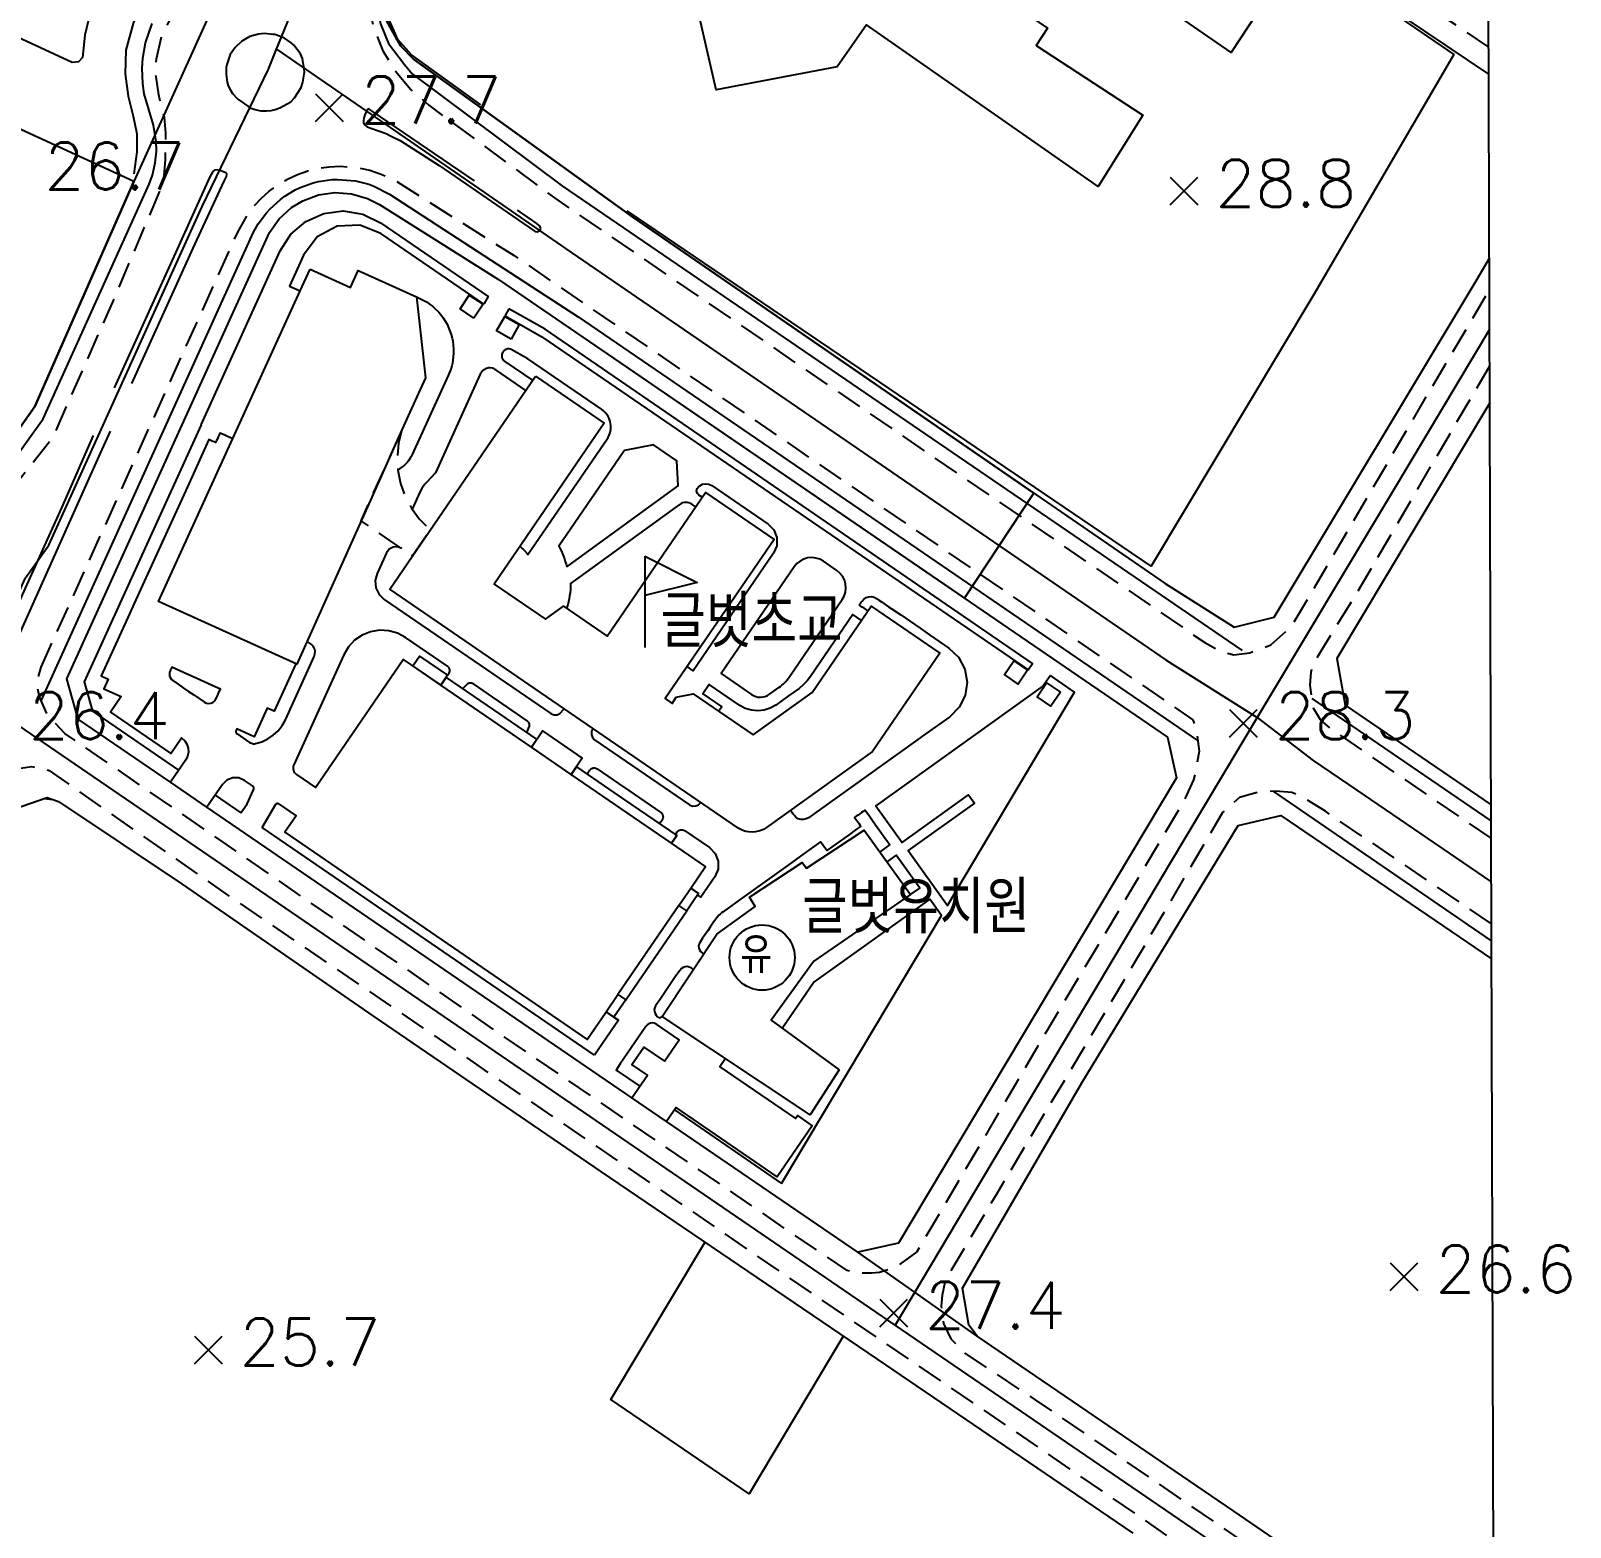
# Model space of a CAD drawing. Header units: millimetres. Extents: x 224638 to 227100, y 430787 to 433573.
# Drawn here: x 226601.8 to 226897, y 432001.2 to 432288 of the extents above; entities that cross this region are included whole.
import ezdxf

# ---------------------------------------------------------------- set-up
doc = ezdxf.new("R2010")
doc.units = ezdxf.units.MM
doc.linetypes.add('50M10', pattern=[60, 50, -10])
doc.linetypes.add('5M2P5', pattern=[7.5, 5, -2.5])
for name, color, linetype in [('A0013110', 1, 'Continuous'), ('A0013118', 1, 'Continuous'), ('A0023210', 7, 'Continuous'), ('A0033324', 1, '5M2P5'), ('A0033327', 32, 'Continuous'), ('A0053326', 32, 'Continuous'), ('B0014111', 7, 'Continuous'), ('B0014116', 7, '5M2P5'), ('B0014411', 7, 'Continuous'), ('B0014412', 7, 'Continuous'), ('B0024120', 3, 'B0024120'), ('B0024127', 7, 'Continuous'), ('C0393323', 7, 'Continuous'), ('C0523121', 1, '50M10'), ('F0027132', 7, 'Continuous'), ('F0027217', 7, 'Continuous'), ('H0017334', 7, 'Continuous'), ('H0049140', 7, 'Continuous')]:
    doc.layers.add(name, color=color, linetype=linetype)
doc.styles.add('GHS', font='romans', dxfattribs={"bigfont": 'ngsw.shx'})
doc.styles.add('HIST', font='romans.shx', dxfattribs={"bigfont": 'ngsw.shx'})
doc.styles.add('ngsw', font='romans.shx', dxfattribs={"bigfont": 'ngsw.shx'})
doc.linetypes.add('B0024120', pattern='A,10,-1.75,[133,ltypeshp.shx,S=0.75,R=0,X=0,Y=0],-3.25', length=15)

# ---------------------------------------------------------------- blocks, each defined once
blk = doc.blocks.new('B0014411')
at = {"layer": 'B0014411'}
for points in [[(0, 17.5), (10, 12.5), (0, 10)], [(0, 17.5), (0, 0)]]:
    blk.add_lwpolyline(points, dxfattribs=at)
blk = doc.blocks.new('B0014412')
at = {"layer": 'B0014412'}
blk.add_circle((0, 0), 6.25, dxfattribs=at)
at = {"layer": 'B0014412', "style": 'GHS'}
blk.add_text('유', height=7, dxfattribs=at).set_placement((-4.215, -3.007))
blk = doc.blocks.new('F0027217')
at = {"layer": 'F0027217'}
for p, q in [((-2.652, 2.652), (2.652, -2.652)), ((-2.652, -2.652), (2.652, 2.652))]:
    blk.add_line(p, q, dxfattribs=at)

msp = doc.modelspace()

# ---------------------------------------------------------------- linework, layer by layer
at = {"layer": 'A0013110', "flags": 128}
for points in [[(226881.379, 432279.661), (226836.212, 432310.082), (226781.233, 432347.662), (226718.079, 432390.75), (226711.438, 432388.968), (226690.6, 432344.328), (226670.334, 432298.611), (226669.631, 432295.982), (226669.737, 432290.56), (226672.723, 432285.131), (226675.238, 432282.562), (226717.245, 432252.27), (226819.307, 432182.065), (226832.562, 432173.727), (226840.223, 432175.636), (226878.96, 432240.061), (226881.488, 432244.399)], [(226572.88, 432151.122), (226576.234, 432157.81), (226579.209, 432169.998), (226580.246, 432174.073), (226593.43, 432203.046), (226602.589, 432215.967), (226621.598, 432259.085)], [(226628.589, 432143.994), (226610.916, 432156.071), (226608.759, 432163.774), (226647.589, 432249.337), (226649.44, 432251.943), (226651.801, 432254.098), (226653.986, 432255.43), (226656.983, 432256.542), (226660.148, 432256.994), (226663.337, 432256.765), (226666.404, 432255.865), (226668.677, 432254.689), (226691.485, 432240.3), (226819.759, 432152.646), (226821.477, 432144.832), (226768.217, 432055.638), (226760.404, 432053.919), (226723.725, 432078.984)], [(226881.575, 432216.678), (226852.259, 432167.725), (226853.857, 432158.727), (226881.814, 432139.671)], [(226553.118, 431998.175), (226548.67, 432002.524), (226546.014, 432006.692), (226543.364, 432011.796), (226543.103, 432012.634), (226542.606, 432015.14), (226542.379, 432017.686), (226542.604, 432021.935), (226543.323, 432025.264), (226544.506, 432028.458), (226554.846, 432048.083), (226564.317, 432060.119), (226574.876, 432081.947), (226577.844, 432088.33), (226581.33, 432103.239), (226597.265, 432138.405), (226604.405, 432140.89), (226606.061, 432140.686), (226607.143, 432140.288), (226630.861, 432124.435), (226667.444, 432099.23), (226711.012, 432069.458), (226764.107, 432033.436), (226813.145, 432000.063)], [(226717.095, 432083.514), (226635.611, 432139.196)], [(226882.342, 431970.112), (226832.504, 432004.321), (226783.282, 432037.841), (226781.665, 432039.923), (226780.442, 432047.043), (226803.345, 432086.375), (226833.336, 432135.69), (226841.514, 432137.628), (226881.906, 432110.137)]]:
    msp.add_lwpolyline(points, dxfattribs=at)
at = {"layer": 'A0013118', "flags": 128}
for points in [[(226622.553, 432305.983), (226622.41, 432305.307), (226621.911, 432304.832), (226619.754, 432302.536), (226615.953, 432297.706), (226613.39, 432292.242), (226612.19, 432287.152), (226611.779, 432282.882), (226610.98, 432282.057), (226609.758, 432281.903), (226591.459, 432290.323), (226591.356, 432290.767), (226591.335, 432290.994), (226596.206, 432302.369), (226602.842, 432316.785), (226603.24, 432317.259), (226604.362, 432317.463), (226622.102, 432307.516), (226622.526, 432306.747)], [(226704.589, 432185.249), (226725.538, 432200.449), (226725.969, 432200.762), (226725.729, 432205.548), (226721.247, 432208.618), (226715.666, 432207.574), (226715.497, 432207.327), (226703.093, 432189.218), (226703.342, 432188.748), (226703.573, 432188.269), (226703.788, 432187.782), (226703.984, 432187.288), (226704.163, 432186.787), (226704.323, 432186.28), (226704.465, 432185.767)], [(226743.479, 432160.847), (226745.271, 432162.13), (226745.552, 432162.34), (226745.823, 432162.562), (226746.084, 432162.796), (226746.334, 432163.041), (226746.574, 432163.296), (226746.802, 432163.562), (226747.019, 432163.838), (226747.223, 432164.122), (226757.404, 432178.986), (226757.783, 432179.676), (226758.02, 432180.426), (226758.106, 432181.209), (226758.038, 432181.993), (226757.818, 432182.749), (226757.455, 432183.447), (226756.963, 432184.061), (226756.36, 432184.567), (226753.793, 432186.326), (226753.103, 432186.705), (226752.353, 432186.942), (226751.57, 432187.028), (226750.786, 432186.96), (226750.03, 432186.74), (226749.332, 432186.377), (226748.718, 432185.885), (226748.212, 432185.282), (226734.189, 432164.809), (226740.025, 432160.812), (226740.423, 432160.582), (226740.851, 432160.415), (226741.299, 432160.315), (226741.758, 432160.285), (226742.215, 432160.325), (226742.662, 432160.434), (226743.086, 432160.609)], [(226628.537, 432165.341), (226628.43, 432165.008), (226628.404, 432164.66), (226628.458, 432164.314), (226628.59, 432163.991), (226628.794, 432163.707), (226629.057, 432163.477), (226630.066, 432162.786), (226631.075, 432162.095), (226632.084, 432161.403), (226633.094, 432160.712), (226634.103, 432160.021), (226635.112, 432159.33), (226635.504, 432159.138), (226635.934, 432159.067), (226636.367, 432159.122), (226636.766, 432159.299), (226637.098, 432159.583), (226637.334, 432159.95), (226637.475, 432160.261), (226637.616, 432160.573), (226637.758, 432160.885), (226637.899, 432161.196), (226638.041, 432161.508), (226638.182, 432161.819), (226636.628, 432162.525), (226635.074, 432163.23), (226633.52, 432163.935), (226631.967, 432164.64), (226630.413, 432165.345), (226628.859, 432166.051), (226628.805, 432165.932), (226628.751, 432165.814), (226628.698, 432165.696), (226628.644, 432165.578), (226628.591, 432165.46)], [(226797.319, 432164.421), (226795.971, 432162.452), (226763.879, 432139.484), (226768.915, 432132.448), (226781.644, 432141.558), (226782.753, 432140.007), (226770.025, 432130.898), (226777.57, 432120.355), (226801.959, 432161.243)], [(226729.693, 432122.412), (226729.863, 432122.661), (226728.372, 432123.682), (226731.208, 432127.822), (226724.658, 432132.309), (226725.679, 432133.799), (226725.43, 432133.969), (226725.771, 432134.466), (226726.051, 432134.74), (226726.414, 432134.886), (226726.806, 432134.881), (226727.166, 432134.727), (226731.936, 432131.46), (226733.031, 432130.34), (226733.614, 432128.885), (226733.596, 432127.319), (226732.98, 432125.879), (226730.314, 432121.987)], [(226727.594, 432119.348), (226726.104, 432120.369), (226714.419, 432103.31), (226715.909, 432102.289)]]:
    msp.add_lwpolyline(points, close=True, dxfattribs=at)
for points in [[(226621.598, 432259.085), (226584.819, 432276.003), (226576.528, 432255.263), (226566.207, 432228.268), (226562.147, 432217.592), (226502.537, 432250.115), (226499.231, 432252.085), (226498.31, 432249.346), (226482.91, 432215.309), (226479.954, 432208.27), (226468.461, 432181.432), (226452.822, 432148.985), (226438.16, 432120.032), (226427.921, 432100.101), (226480.705, 432068.435), (226521.335, 432043.432)], [(226634.472, 432212.488), (226649.618, 432245.817), (226651.664, 432248.997), (226654.537, 432251.456), (226657.994, 432252.988), (226661.745, 432253.465), (226665.475, 432252.847), (226668.872, 432251.184), (226689.521, 432237.04), (226688.777, 432235.733), (226688.687, 432235.654), (226688.606, 432235.687), (226668.951, 432249.15), (226664.919, 432250.771), (226660.581, 432250.537), (226656.747, 432248.491), (226654.138, 432245.017), (226651.444, 432239.08), (226653.497, 432238.148)], [(226675.811, 432236.98), (226676.435, 432236.696), (226677.213, 432236.305), (226677.702, 432236.018), (226678.468, 432235.495), (226678.861, 432235.189), (226679.31, 432234.8), (226680.044, 432234.065), (226680.554, 432233.461), (226680.907, 432232.985), (226681.655, 432231.756), (226682.456, 432229.777), (226682.63, 432229.116), (226682.749, 432228.524), (226682.906, 432226.96), (226682.899, 432226.139), (226682.658, 432224.293), (226682.54, 432223.807), (226682.346, 432223.157), (226681.924, 432222.08), (226674.987, 432206.794), (226674.865, 432206.542), (226674.594, 432206.067), (226674.241, 432205.566), (226673.969, 432205.243), (226673.426, 432204.714), (226673.064, 432204.426), (226672.595, 432204.086), (226672.233, 432203.815)], [(226693.495, 432234.732), (226692.756, 432233.434), (226692.749, 432233.389), (226692.789, 432233.344), (226699.825, 432229.374), (226793.075, 432165.507), (226793.924, 432166.746), (226700.428, 432230.786), (226693.495, 432234.732)], [(226695.619, 432189.155), (226695.763, 432189.056), (226695.847, 432188.988), (226696.071, 432188.797), (226696.209, 432188.674), (226696.451, 432188.444), (226697.033, 432187.812), (226697.158, 432187.659), (226712.381, 432209.883), (226712.505, 432210.083), (226712.599, 432210.251), (226712.638, 432210.328), (226712.895, 432210.986), (226712.974, 432211.306), (226713.024, 432211.605), (226713.052, 432211.943), (226713.049, 432212.341), (226713.008, 432212.731), (226712.924, 432213.133), (226712.73, 432213.697), (226712.538, 432214.086), (226712.282, 432214.483), (226711.988, 432214.84), (226711.63, 432215.182), (226711.227, 432215.481), (226697.133, 432225.135), (226694.086, 432226.851), (226693.907, 432226.934), (226693.796, 432226.97), (226693.527, 432227.016), (226693.308, 432227.011), (226693.123, 432226.978), (226692.963, 432226.926), (226692.773, 432226.832), (226692.652, 432226.75), (226692.534, 432226.647), (226692.425, 432226.526), (226692.34, 432226.407), (226692.284, 432226.308), (226692.226, 432226.177), (226692.169, 432225.983), (226692.146, 432225.838), (226692.141, 432225.683), (226692.158, 432225.503), (226692.176, 432225.411), (226692.219, 432225.267), (226692.323, 432225.048), (226692.462, 432224.856), (226692.558, 432224.757), (226692.708, 432224.637), (226698.065, 432220.968)], [(226696.76, 432219.063), (226690.971, 432223.028), (226690.835, 432223.114), (226690.663, 432223.202), (226690.504, 432223.265), (226690.354, 432223.312), (226689.938, 432223.377), (226689.651, 432223.371), (226689.463, 432223.344), (226689.219, 432223.282), (226689.042, 432223.215), (226688.831, 432223.109), (226688.511, 432222.879), (226688.231, 432222.577), (226688.083, 432222.348), (226688.009, 432222.202), (226679.423, 432203.282), (226677.736, 432201.44), (226677.411, 432201.102), (226677.056, 432200.661), (226676.81, 432200.296), (226676.49, 432199.714), (226674.96, 432196.346)], [(226640.557, 432209.795), (226640.005, 432210.044), (226639.53, 432210.26), (226639.055, 432210.476), (226638.579, 432210.691), (226638.104, 432210.907), (226637.938, 432210.541), (226637.772, 432210.176), (226637.606, 432209.81), (226637.44, 432209.445), (226637.274, 432209.079), (226637.018, 432209.195), (226636.762, 432209.311), (226636.507, 432209.427), (226636.251, 432209.544), (226635.995, 432209.66), (226631.862, 432200.601), (226627.728, 432191.541), (226623.595, 432182.482), (226619.462, 432173.423), (226615.329, 432164.364), (226616.7, 432163.742), (226615.87, 432161.914), (226619.161, 432160.421), (226617.119, 432157.439), (226628.713, 432149.498), (226630.755, 432152.479), (226631.339, 432151.954), (226631.767, 432151.296), (226632.011, 432150.549), (226632.053, 432149.764), (226631.89, 432148.996), (226631.535, 432148.295), (226628.589, 432143.994)], [(226730.554, 432198.593), (226729.922, 432199.026), (226729.604, 432199.38), (226729.485, 432199.841), (226729.592, 432200.304), (226729.9, 432200.667), (226730.104, 432200.815), (226730.65, 432201.095), (226731.255, 432201.197), (226731.863, 432201.111), (226732.417, 432200.846), (226743.213, 432193.451), (226744.308, 432192.33), (226744.891, 432190.876), (226744.873, 432189.31), (226744.257, 432187.869), (226728.828, 432165.344), (226727.668, 432166.138)], [(226729.306, 432196.771), (226728.572, 432197.274), (226728.305, 432197.428), (226728.018, 432197.539), (226727.718, 432197.605), (226727.41, 432197.625), (226727.104, 432197.597), (226726.805, 432197.523), (226726.521, 432197.404), (226725.487, 432196.683), (226706.902, 432183.207), (226705.334, 432182.07), (226705.322, 432181.481), (226705.287, 432180.893), (226705.229, 432180.307), (226705.149, 432179.724), (226705.046, 432179.144), (226704.92, 432178.569), (226704.773, 432177.999), (226704.573, 432177.334)], [(226672.978, 432188.754), (226672.171, 432189.08), (226671.303, 432189.033), (226670.537, 432188.624), (226670.015, 432187.929), (226668.226, 432183.987), (226667.879, 432182.636), (226668.015, 432181.248), (226668.617, 432179.991), (226669.613, 432179.015), (226701.551, 432157.139), (226702.116, 432156.903), (226702.729, 432156.911), (226703.288, 432157.161), (226704.112, 432158.061)], [(226762.354, 432176.811), (226762.078, 432177), (226761.802, 432177.19), (226761.526, 432177.379), (226761.25, 432177.568), (226760.974, 432177.757), (226760.698, 432177.946), (226760.783, 432178.07), (226760.868, 432178.194), (226760.953, 432178.319), (226761.038, 432178.443), (226761.123, 432178.567), (226761.209, 432178.692), (226761.559, 432179.082), (226761.998, 432179.368), (226762.496, 432179.53), (226763.019, 432179.559), (226763.532, 432179.451), (226763.999, 432179.213), (226764.462, 432178.897), (226764.924, 432178.58), (226765.386, 432178.263), (226765.849, 432177.946), (226766.311, 432177.63), (226766.774, 432177.313), (226768.625, 432176.045), (226770.476, 432174.777), (226772.327, 432173.51), (226774.178, 432172.242), (226776.029, 432170.974), (226777.88, 432169.706), (226779.733, 432167.942), (226780.938, 432165.685), (226781.371, 432163.164), (226780.99, 432160.634), (226779.832, 432158.352), (226778.015, 432156.551), (226773.508, 432153.325), (226769, 432150.099), (226764.493, 432146.873), (226759.985, 432143.647), (226755.478, 432140.421), (226750.971, 432137.195), (226750.508, 432136.949), (226749.998, 432136.83), (226749.474, 432136.847), (226748.973, 432137), (226748.528, 432137.277), (226748.17, 432137.66), (226748.02, 432137.868), (226747.871, 432138.077), (226747.721, 432138.286), (226747.572, 432138.495), (226747.498, 432138.599)], [(226761.106, 432174.99), (226759.471, 432176.109), (226755.895, 432170.887), (226751.33, 432164.223), (226750.687, 432163.392), (226749.952, 432162.642), (226749.134, 432161.982), (226747.112, 432160.534), (226744.668, 432158.785), (226743.605, 432158.177), (226742.441, 432157.797), (226741.225, 432157.66), (226740.006, 432157.772), (226738.834, 432158.128), (226737.759, 432158.714), (226731.923, 432162.711), (226730.685, 432160.908), (226734.331, 432158.411), (226733.764, 432157.583)], [(226681.757, 432164.492), (226682.027, 432164.873), (226682.115, 432165.071), (226682.159, 432165.283), (226682.157, 432165.499), (226682.109, 432165.71), (226682.02, 432165.902), (226681.926, 432166.027), (226681.723, 432166.219), (226673.684, 432171.725), (226672.143, 432172.55), (226670.46, 432173.022), (226668.714, 432173.118), (226666.99, 432172.835), (226665.367, 432172.185), (226663.923, 432171.2), (226662.727, 432169.925), (226661.835, 432168.422), (226652.254, 432147.336), (226652.166, 432147.088), (226652.123, 432146.829), (226652.126, 432146.567), (226652.174, 432146.309), (226652.267, 432146.063), (226652.4, 432145.837), (226652.571, 432145.637), (226652.774, 432145.471), (226656.42, 432142.973), (226658.097, 432145.421), (226673.239, 432167.528), (226680.452, 432162.587)], [(226652.632, 432166.7), (226648.494, 432157.581), (226647.123, 432158.203), (226644.634, 432152.719), (226641.343, 432154.212), (226641.201, 432153.898), (226641.166, 432153.787), (226641.157, 432153.671), (226641.175, 432153.556), (226641.219, 432153.448), (226641.287, 432153.353), (226641.375, 432153.277), (226643.772, 432151.635), (226643.944, 432151.533), (226644.129, 432151.455), (226644.321, 432151.402), (226644.519, 432151.375), (226644.719, 432151.375), (226644.918, 432151.401), (226646.135, 432151.745), (226647.283, 432152.277), (226648.334, 432152.982), (226649.261, 432153.844), (226650.04, 432154.84), (226650.654, 432155.947), (226656.169, 432168.084), (226656.322, 432168.585), (226656.339, 432169.109), (226656.221, 432169.619), (226655.974, 432170.082), (226655.616, 432170.465), (226654.801, 432170.972)], [(226696.922, 432153.496), (226697.439, 432154.703), (226697.443, 432155.095), (226697.297, 432155.458), (226697.024, 432155.738), (226686.692, 432162.815), (226686.332, 432162.969), (226685.94, 432162.974), (226685.576, 432162.828), (226684.637, 432161.911)], [(226709.607, 432154.298), (226709.362, 432153.746), (226709.339, 432153.143), (226709.542, 432152.574), (226709.942, 432152.122), (226728.161, 432139.643), (226728.727, 432139.433), (226729.331, 432139.449), (226729.885, 432139.688), (226730.311, 432140.117)], [(226708.517, 432145.554), (226708.697, 432145.817), (226708.763, 432145.913), (226708.829, 432146.01), (226708.895, 432146.106), (226708.961, 432146.203), (226709.028, 432146.3), (226709.203, 432146.495), (226709.422, 432146.638), (226709.671, 432146.719), (226709.933, 432146.733), (226710.189, 432146.679), (226710.423, 432146.56), (226712.455, 432145.169), (226714.487, 432143.777), (226716.519, 432142.385), (226718.552, 432140.993), (226720.584, 432139.601), (226722.616, 432138.209), (226722.811, 432138.034), (226722.954, 432137.814), (226723.035, 432137.565), (226723.05, 432137.304), (226722.996, 432137.047), (226722.877, 432136.813), (226722.811, 432136.717), (226722.745, 432136.62), (226722.678, 432136.524), (226722.612, 432136.427), (226722.546, 432136.33), (226722.366, 432136.068)], [(226642.135, 432138.098), (226643.347, 432139.868), (226644.555, 432142.525), (226644.607, 432142.728), (226644.587, 432142.936), (226644.496, 432143.125), (226644.347, 432143.271), (226642.785, 432144.341), (226641.704, 432144.803), (226640.53, 432144.817), (226639.439, 432144.38), (226638.599, 432143.558), (226635.611, 432139.196)], [(226646.191, 432135.32), (226648.823, 432139.777), (226648.87, 432139.85), (226648.937, 432139.907), (226649.016, 432139.942), (226649.103, 432139.953), (226649.189, 432139.939), (226649.268, 432139.901), (226652.704, 432137.547), (226650.55, 432134.403), (226708.519, 432094.697), (226712.15, 432099.997), (226713.64, 432098.976), (226714.51, 432098.38), (226709.915, 432091.673)], [(226764.617, 432130.606), (226765.332, 432131.12), (226765.57, 432131.29), (226765.808, 432131.46), (226766.046, 432131.631), (226766.284, 432131.801), (226766.522, 432131.971), (226765.727, 432133.082), (226764.932, 432134.193), (226764.137, 432135.303), (226763.342, 432136.414), (226762.547, 432137.525), (226761.752, 432138.636), (226761.425, 432138.402), (226761.098, 432138.167), (226760.771, 432137.933), (226760.444, 432137.699), (226760.116, 432137.465), (226759.789, 432137.231), (226759.988, 432136.952), (226760.187, 432136.674), (226760.387, 432136.396), (226760.586, 432136.118), (226760.785, 432135.84), (226760.984, 432135.561), (226759.896, 432134.783), (226758.807, 432134.004), (226757.719, 432133.225), (226756.63, 432132.446), (226755.542, 432131.667), (226754.454, 432130.888), (226753.259, 432132.557), (226750.144, 432130.327), (226747.028, 432128.098), (226743.912, 432125.868), (226740.797, 432123.638), (226737.681, 432121.408), (226734.566, 432119.178), (226734.287, 432118.966), (226734.021, 432118.738), (226733.768, 432118.495), (226733.531, 432118.238), (226733.308, 432117.967), (226733.102, 432117.684), (226732.609, 432116.964), (226732.116, 432116.245), (226731.623, 432115.525), (226731.13, 432114.805), (226730.637, 432114.085), (226730.144, 432113.365), (226729.966, 432113.015), (226729.885, 432112.63), (226729.906, 432112.238), (226730.028, 432111.864), (226730.242, 432111.535), (226730.535, 432111.272), (226730.604, 432111.225), (226730.673, 432111.178), (226730.742, 432111.13), (226730.811, 432111.083), (226730.849, 432111.057)], [(226770.532, 432122.448), (226772.304, 432123.717), (226767.783, 432130.034), (226766.601, 432129.189), (226765.972, 432128.737)], [(226745.8, 432067.094), (226776.448, 432118.474), (226774.202, 432121.611), (226752.047, 432105.756), (226745.92, 432096.81)], [(226728.829, 432108.108), (226728.76, 432108.155), (226728.691, 432108.202), (226728.622, 432108.249), (226728.553, 432108.297), (226728.484, 432108.344), (226728.415, 432108.391), (226728.064, 432108.569), (226727.68, 432108.65), (226727.287, 432108.629), (226726.914, 432108.507), (226726.584, 432108.292), (226726.322, 432108), (226725.54, 432106.859), (226724.759, 432105.718), (226723.978, 432104.578), (226723.196, 432103.437), (226722.415, 432102.296), (226721.634, 432101.155), (226721.456, 432100.805), (226721.375, 432100.42), (226721.396, 432100.028), (226721.518, 432099.654), (226721.733, 432099.325), (226722.025, 432099.062), (226722.094, 432099.015), (226722.163, 432098.968), (226722.232, 432098.921), (226722.301, 432098.873), (226722.37, 432098.826), (226722.439, 432098.779), (226722.908, 432099.096)], [(226717.095, 432083.514), (226720.081, 432087.873), (226717.099, 432089.915), (226719.368, 432093.228), (226723.343, 432090.505), (226726.179, 432094.646), (226721.879, 432097.587), (226721.495, 432097.781), (226721.33, 432097.825), (226721.117, 432097.853), (226720.968, 432097.854), (226720.711, 432097.822), (226720.619, 432097.799), (226720.507, 432097.763), (226720.362, 432097.7), (226720.18, 432097.594), (226720.032, 432097.479), (226719.923, 432097.374), (226719.785, 432097.201), (226714.85, 432089.996), (226714.056, 432088.836), (226718.606, 432085.72)], [(226735.021, 432091.039), (226733.938, 432089.453), (226748.43, 432079.527), (226748.826, 432080.105), (226751.648, 432078.173), (226744.955, 432068.402), (226725.571, 432081.679), (226723.725, 432078.984)], [(226757.52, 432037.723), (226739.542, 432007.616), (226713.072, 432025.704), (226731.05, 432055.811)]]:
    msp.add_lwpolyline(points, dxfattribs=at)
at = {"layer": 'A0023210', "flags": 128}
for points in [[(226502.027, 431982.33), (226520.102, 432009.498), (226538.09, 432045.758), (226555.605, 432076.981), (226560.884, 432087.895), (226562.368, 432091.086), (226572.763, 432117.668), (226578.729, 432130.835), (226592.052, 432159.876), (226592.667, 432161.575), (226594.396, 432169.026), (226600.812, 432183.185), (226605.274, 432189.397), (226634.719, 432254.317), (226647.384, 432280.66), (226648.951, 432284.485), (226654.064, 432296.966), (226705.724, 432410.329), (226714.461, 432429.502), (226723.01, 432446.681), (226736.979, 432469.942), (226748.985, 432494.281), (226756.357, 432506.778), (226781.135, 432545.998)], [(226648.951, 432284.485), (226688.824, 432256.999), (226704.365, 432246.285), (226819.533, 432167.356), (226837, 432156.368), (226847.685, 432148.178), (226856.054, 432142.479), (226881.86, 432124.904)], [(226881.531, 432230.775), (226863.098, 432199.975), (226837, 432156.368), (226820.193, 432128.284), (226801.422, 432096.766), (226767.576, 432039.935)], [(226882.369, 431961.493), (226873.653, 431967.449), (226859.84, 431976.888), (226767.576, 432039.935), (226592.052, 432159.876)]]:
    msp.add_lwpolyline(points, dxfattribs=at)
at = {"layer": 'A0033324', "flags": 128}
for points in [[(224682.39, 430787.54), (224682.931, 430789.039), (224684.209, 430792.16), (224685.771, 430795.13), (224687.617, 430797.952), (224689.952, 430800.382), (224692.488, 430802.582), (224695.251, 430804.514), (224698.308, 430805.928), (224701.47, 430807.055), (224704.753, 430807.821), (224708.113, 430808.026), (224711.469, 430807.926), (224714.802, 430807.415), (224718.113, 430806.781), (224721.461, 430806.397), (224724.832, 430806.35), (224728.189, 430806.654), (224731.498, 430807.294), (224734.726, 430808.26), (224737.842, 430809.544), (224740.835, 430811.094), (225011.781, 430962.145), (225014.6, 430963.992), (225017.219, 430966.113), (225019.612, 430968.487), (225021.754, 430971.089), (225023.624, 430973.893), (225025.203, 430976.87), (225026.691, 430979.893), (225028.657, 430982.627), (225031.075, 430984.971), (225033.869, 430986.851), (225036.951, 430988.208), (225040.224, 430989), (225043.585, 430989.202), (225046.94, 430988.879), (225050.306, 430988.708), (225053.674, 430988.853), (225057.013, 430989.312), (225060.294, 430990.081), (225063.49, 430991.154), (225066.571, 430992.52), (225069.511, 430994.169), (225075.147, 430997.871), (225078.014, 430999.645), (225080.914, 431001.365), (225086.809, 431004.638), (225089.802, 431006.191), (225095.873, 431009.126), (225098.949, 431010.507), (225105.105, 431013.067), (225110.695, 431015.032), (225115.094, 431016.797), (225119.421, 431018.732), (225123.669, 431020.834), (225126.8, 431022.518), (225129.881, 431024.292), (225132.909, 431026.155), (225137.872, 431029.391), (225141.975, 431031.763), (225314.899, 431123.043), (225318.414, 431125.184), (225321.64, 431127.74), (225324.527, 431130.672), (225327.034, 431133.935), (225329.121, 431137.482), (225331.066, 431141.106), (225333.694, 431144.266), (225336.94, 431146.786), (225340.652, 431148.549), (225344.657, 431149.473), (225348.766, 431149.514), (225352.85, 431148.996), (225356.964, 431148.916), (225361.057, 431149.341), (225365.068, 431150.264), (225368.934, 431151.672), (225372.534, 431153.649), (225375.981, 431155.902), (225383.025, 431160.167), (225390.258, 431164.102), (225393.941, 431165.943), (225401.429, 431169.369), (225405.237, 431170.934), (225409.114, 431172.32), (225412.943, 431173.836), (225416.717, 431175.48), (225420.435, 431177.251), (225424.09, 431179.146), (225427.679, 431181.164), (225431.199, 431183.301), (225438.08, 431187.823), (225441.63, 431189.909), (225445.259, 431191.854), (226038.823, 431505.171), (226133.366, 431555.13), (226141.853, 431559.87), (226148.156, 431563.534), (226156.474, 431568.565), (226162.646, 431572.445), (226172.803, 431579.114), (226182.793, 431586.032), (226188.7, 431590.305), (226190.571, 431591.856), (226192.32, 431593.542), (226193.849, 431595.427), (226196.722, 431599.34), (226198.87, 431603.7), (226199.682, 431605.98), (226201.008, 431610.655), (226202.817, 431615.166), (226204.067, 431617.22), (226207.121, 431620.997), (226211.125, 431623.752), (226213.287, 431624.804), (226217.917, 431626.284), (226222.752, 431626.767), (226225.144, 431627.16), (226229.864, 431628.321), (226234.304, 431630.291), (226236.432, 431631.444), (226240.419, 431634.224), (226242.213, 431635.859), (226245.722, 431639.222), (226254.241, 431647.886), (226262.531, 431656.77), (226268.989, 431664.036), (226275.299, 431671.43), (226281.452, 431678.955), (226285.968, 431684.68), (226293.283, 431694.382), (226300.341, 431704.273), (226380.455, 431819.96), (226386.69, 431834.233), (226403.447, 431858.429), (226414.615, 431869.286), (226424.477, 431883.069), (226430.82, 431892.005), (226472.169, 431952.426), (226482.986, 431967.946), (226495.338, 431987.244), (226497.453, 431992.461), (226497.933, 431996.209), (226498.054, 431997.801), (226498.147, 432000.086), (226498.066, 432002.394), (226497.886, 432004.702), (226497.656, 432007.278), (226497.395, 432010.567), (226497.566, 432012.603), (226498.079, 432015.034), (226499.29, 432018.459), (226501.916, 432022.253), (226505.454, 432025.689), (226510.176, 432028.157), (226514.775, 432029.946), (226519.707, 432032.631), (226523.064, 432035.709), (226526.847, 432041.331), (226534.526, 432056.5), (226556.938, 432102.596), (226581.913, 432157.264), (226585.314, 432171.778), (226598.131, 432200.068), (226606.149, 432210.201), (226617.015, 432234.738), (226626.861, 432257.918), (226627.427, 432260.213), (226627.666, 432263.303), (226627.706, 432266.672), (226627.75, 432268.355), (226627.442, 432271.441), (226626.356, 432275.749), (226625.844, 432279.186), (226625.789, 432280.996), (226625.932, 432282.629), (226626.943, 432287.059), (226629.616, 432292.065), (226633.514, 432295.937), (226638.965, 432299.512), (226644.5, 432302.395), (226648.203, 432306.02), (226651.07, 432310.385), (226660.081, 432329.48), (226677.773, 432368.922), (226695.062, 432406.972), (226711.61, 432442.216), (226728.098, 432473.968), (226752.377, 432515.869), (226756.079, 432527.401), (226772.362, 432552.724), (226783.46, 432564.49), (226808.383, 432603.128), (226820.824, 432622.914), (226821.484, 432624.92), (226822.075, 432627.259), (226822.274, 432629.02), (226822.485, 432631.327), (226822.654, 432633.472), (226822.446, 432636.59), (226822.263, 432639.484), (226822.181, 432641.753), (226822.469, 432645.326), (226823.509, 432649.01), (226825.422, 432652.843), (226828.217, 432656.282), (226831.569, 432658.873), (226835.765, 432661.038), (226842.031, 432663.363), (226847.295, 432666.062), (226850.84, 432668.96), (226856.844, 432677.839), (226880.028, 432713.964)], [(226881.363, 432284.856), (226815.701, 432329.101), (226758.194, 432368.675), (226721.051, 432394.072), (226715.271, 432394.397), (226713.48, 432394.31), (226712.011, 432394.034), (226710.588, 432393.578), (226708.972, 432392.802), (226707.489, 432391.794), (226706.379, 432390.793), (226705.403, 432389.661), (226704.427, 432388.157), (226668.814, 432309.641), (226667.412, 432305.884), (226666.449, 432301.405), (226666.192, 432296.831), (226666.55, 432292.837), (226667.618, 432288.382), (226669.363, 432284.145), (226671.743, 432280.231), (226674.701, 432276.731), (226678.164, 432273.733), (226702.217, 432255.979), (226826.929, 432170.758), (226830.037, 432168.996), (226832.469, 432168.405), (226835.546, 432168.784), (226839.584, 432170.304), (226843.61, 432173.89), (226865.955, 432211.978), (226881.507, 432238.357)], [(226881.834, 432133.241), (226851.154, 432154.207), (226849.997, 432155.175), (226849.116, 432155.931), (226847.776, 432158.21), (226847.145, 432162.588), (226847.321, 432165.06), (226847.593, 432166.533), (226856.299, 432180.591), (226881.553, 432223.775)], [(226768.709, 431848.854), (226765.932, 431848.594), (226762.413, 431848.915), (226759.022, 431849.459), (226723.685, 431873.821), (226673.474, 431908.507), (226628.319, 431939.041), (226585.095, 431968.669), (226555.301, 431990.555), (226549.918, 431994.312), (226544.763, 431999.352), (226541.678, 432004.192), (226540.499, 432006.464), (226539.538, 432008.783), (226538.936, 432010.799), (226538.079, 432015.571), (226537.805, 432018.621), (226537.78, 432020.962), (226538.151, 432024.501), (226539.025, 432027.342), (226540.736, 432032.297), (226546.974, 432043.874), (226550.759, 432051.166), (226552.096, 432052.723), (226559.174, 432061.539), (226559.873, 432062.309), (226560.27, 432062.991), (226560.691, 432063.971), (226561.023, 432064.871), (226571.286, 432086.101), (226572.866, 432089.296), (226573.209, 432090.003), (226573.401, 432090.909), (226573.8, 432092.802), (226576.287, 432103.322), (226576.508, 432104.392), (226576.725, 432104.911), (226577.438, 432106.567), (226579.826, 432112.251), (226592.522, 432141.213), (226594.622, 432144.349), (226598.293, 432146.4), (226601.942, 432146.974), (226603.832, 432146.723), (226605.372, 432146.213), (226638.42, 432123.155), (226686.677, 432090.313), (226745.642, 432050.121), (226794.004, 432017.204), (226847.388, 431980.643), (226849.255, 431978.532), (226850.201, 431976.276), (226850.257, 431971.931)], [(226881.885, 432116.854), (226850.043, 432138.433), (226845.411, 432141.262), (226843.647, 432142.01), (226840.516, 432142.261), (226837.39, 432142.113), (226833.57, 432141.085), (226830.338, 432138.189), (226814.219, 432110.73), (226786.931, 432064.927), (226777.189, 432048.538), (226776.558, 432045.685), (226776.376, 432043.577), (226776.853, 432040.286), (226778.255, 432037.313), (226780.929, 432034.585), (226794.232, 432025.756), (226843.295, 431992.334), (226882.356, 431965.544)]]:
    msp.add_lwpolyline(points, dxfattribs=at)
msp.add_lwpolyline([(226603.829, 432166.064), (226641.527, 432249.419), (226643.321, 432252.618), (226644.582, 432254.295), (226646.001, 432255.84), (226647.563, 432257.24), (226649.255, 432258.481), (226651.059, 432259.551), (226652.959, 432260.44), (226654.937, 432261.14), (226656.973, 432261.643), (226659.049, 432261.946), (226661.144, 432262.045), (226664.799, 432261.726), (226666.845, 432261.266), (226668.837, 432260.609), (226671.612, 432259.341), (226694.505, 432244.898), (226824.662, 432155.957), (226825.376, 432153.376), (226825.832, 432149.95), (226825.369, 432147.078), (226824.793, 432144.451), (226822.873, 432140.256), (226796.947, 432096.834), (226771.725, 432053.982), (226767.759, 432051.063), (226764.531, 432050.039), (226763.013, 432049.894), (226760.752, 432049.888), (226758.355, 432050.397), (226747.666, 432057.629), (226692.275, 432095.456), (226638.714, 432132.512), (226608.381, 432153.322), (226605.046, 432156.896), (226603.497, 432160.326), (226602.929, 432162.947)], close=True, dxfattribs=at)
at = {"layer": 'A0033327', "flags": 128}
for points in [[(226709.69, 432393.147), (226669.817, 432305.19), (226669.115, 432303.312), (226668.634, 432301.072), (226667.864, 432296.329), (226668.026, 432293.312), (226668.861, 432289.329), (226670.44, 432285.576), (226673.456, 432281.51), (226674.935, 432279.76), (226703.81, 432258.221), (226834.078, 432169.204)], [(226595.257, 432201.212), (226604.18, 432213.637), (226624.537, 432258.589), (226625.162, 432260.3), (226625.712, 432262.672), (226625.927, 432264.947), (226625.891, 432266.769), (226625.374, 432269.921), (226623.599, 432275.918), (226623.314, 432277.858), (226623.195, 432280.796), (226623.323, 432282.753), (226623.825, 432285.65), (226625.079, 432289.416)], [(226603.839, 432159.57), (226644.558, 432249.378), (226645.455, 432250.978), (226647.011, 432253.119), (226647.72, 432253.892), (226649.682, 432255.669), (226650.528, 432256.289), (226652.523, 432257.49), (226653.473, 432257.935), (226655.96, 432258.841), (226656.978, 432259.093), (226659.599, 432259.47), (226660.646, 432259.52), (226664.068, 432259.246), (226666.625, 432258.566), (226667.621, 432258.237), (226670.63, 432256.709), (226706.808, 432233.16), (226825.557, 432152.018)], [(226881.824, 432136.578), (226847.515, 432160.023)], [(226881.895, 432113.622), (226840.177, 432142.245)]]:
    msp.add_lwpolyline(points, dxfattribs=at)
at = {"layer": 'A0053326', "flags": 128}
for points in [[(226646.486, 432314.264), (226621.598, 432259.085), (226602.589, 432215.967), (226593.43, 432203.046)], [(226882.342, 431970.112), (226832.504, 432004.321), (226783.282, 432037.841), (226760.404, 432053.919), (226723.725, 432078.984), (226717.095, 432083.514), (226635.611, 432139.196), (226628.589, 432143.994), (226610.916, 432156.071), (226608.759, 432163.774), (226647.589, 432249.337), (226649.44, 432251.943), (226651.801, 432254.098), (226653.986, 432255.43), (226656.983, 432256.542), (226660.148, 432256.994), (226663.337, 432256.765), (226666.404, 432255.865), (226668.677, 432254.689), (226691.485, 432240.3), (226780.846, 432179.236), (226794.153, 432199.368), (226717.245, 432252.27), (226675.238, 432282.562), (226672.723, 432285.131), (226669.737, 432290.56)], [(226553.118, 431998.175), (226548.67, 432002.524), (226546.014, 432006.692), (226543.211, 432012.091), (226542.606, 432015.14), (226542.379, 432017.686), (226542.604, 432021.935), (226543.323, 432025.264), (226544.506, 432028.458), (226554.846, 432048.083), (226564.317, 432060.119), (226574.876, 432081.947), (226577.844, 432088.33), (226581.33, 432103.239), (226597.265, 432138.405), (226604.971, 432141.087), (226607.143, 432140.288), (226630.861, 432124.435), (226667.444, 432099.23), (226711.012, 432069.458), (226764.107, 432033.436), (226813.145, 432000.063)]]:
    msp.add_lwpolyline(points, dxfattribs=at)
msp.add_lwpolyline([(226649.504, 432286.959), (226648.593, 432287.259), (226648.229, 432287.303), (226646.656, 432287.444), (226645.515, 432287.323), (226643.842, 432286.877), (226642.288, 432286.006), (226640.99, 432284.789), (226640.06, 432283.417), (226639.811, 432282.684), (226639.408, 432281.527), (226639.306, 432280.961), (226639.305, 432280.202), (226639.308, 432279.693), (226639.486, 432278.14), (226639.706, 432277.417), (226640.106, 432276.632), (226640.483, 432275.985), (226641.544, 432274.855), (226642.361, 432274.301), (226643.893, 432273.223), (226644.823, 432272.907), (226645.616, 432272.726), (226645.959, 432272.63), (226647.032, 432272.632), (226647.91, 432272.707), (226648.687, 432272.906), (226649.609, 432273.242), (226651.663, 432274.376), (226652.42, 432275.14), (226653.651, 432277.102), (226654.022, 432278.119), (226654.283, 432280.07), (226654.27, 432280.726), (226653.921, 432282.672), (226653.557, 432283.593), (226652.261, 432285.243), (226651.736, 432285.699), (226650.465, 432286.599)], close=True, dxfattribs=at)
at = {"layer": 'B0014111', "flags": 128}
for points in [[(226759.307, 432303.721), (226759.208, 432305.285), (226780.367, 432335.55), (226781.994, 432336.143), (226784.295, 432336.009), (226837.927, 432298.895), (226835.742, 432295.305), (226838.408, 432293.554), (226832.005, 432283.808), (226786.998, 432314.944), (226776.47, 432297.931), (226788.246, 432290.03), (226790.214, 432292.953), (226796.751, 432288.513), (226794.627, 432285.139), (226815.069, 432271.84), (226806.5, 432258.181), (226762.058, 432289.157), (226756.417, 432281.105), (226733.211, 432276.675), (226730.068, 432290.572), (226734.64, 432291.629), (226733.415, 432298.248)], [(226655.384, 432242.281), (226663.108, 432238.776), (226664.601, 432242.067), (226675.811, 432236.98), (226677.529, 432221.49), (226674.219, 432214.195), (226672.996, 432211.5), (226667.203, 432198.613), (226652.842, 432166.605), (226626.335, 432178.634), (226653.497, 432238.148)], [(226756.796, 432088.871), (226751.273, 432080.23), (226722.908, 432099.096), (226733.393, 432114.866), (226740.719, 432120.153), (226739.657, 432121.943), (226749.716, 432128.616), (226750.549, 432127.505), (226761.588, 432134.784), (226770.532, 432122.448), (226751.941, 432109.712), (226743.765, 432098.383)]]:
    msp.add_lwpolyline(points, close=True, dxfattribs=at)
msp.add_lwpolyline([(226698.632, 432221.796), (226711.799, 432212.777), (226690.698, 432181.971), (226700.515, 432175.247), (226703.99, 432177.733), (226712.346, 432172.01), (226731.178, 432199.504), (226744.345, 432190.485), (226723.471, 432160.01), (226724.796, 432159.102), (226725.589, 432160.259), (226728.844, 432160.953), (226740.323, 432153.09), (226751.668, 432161.21), (226762.978, 432177.722), (226776.145, 432168.703), (226763.245, 432149.869), (226742.92, 432135.323), (226742.301, 432134.946), (226741.612, 432134.661), (226740.784, 432134.469), (226740.258, 432134.425), (226739.425, 432134.472), (226738.924, 432134.572), (226738.535, 432134.689), (226738.107, 432134.861), (226737.952, 432134.936), (226737.484, 432135.205), (226737.393, 432135.266), (226670.668, 432180.969), (226698.632, 432221.796)], dxfattribs=at)
at = {"layer": 'B0014116', "flags": 128}
msp.add_lwpolyline([(226672.994, 432211.491), (226672.364, 432208.981), (226672.108, 432206.396), (226672.234, 432203.801), (226672.739, 432201.253), (226673.613, 432198.807), (226674.835, 432196.515), (226676.381, 432194.428), (226678.215, 432192.589), (226678.49, 432192.401), (226675.03, 432187.349), (226665.181, 432194.096)], close=True, dxfattribs=at)
at = {"layer": 'B0024120', "flags": 128}
for points in [[(226688.094, 432273.829), (226674.832, 432283.379), (226672.228, 432286.306), (226670.121, 432291.125), (226669.865, 432294.712), (226669.891, 432296.245), (226674.093, 432306.541), (226683.099, 432327.18), (226704.689, 432374.101), (226711.556, 432388.44), (226717.661, 432390.524), (226768.05, 432355.907)], [(226785.22, 432344.635), (226874.674, 432283.449), (226847.825, 432237.465), (226816.633, 432185.393), (226716.191, 432253.511)], [(226646.486, 432314.264), (226644.421, 432310.602), (226641.422, 432307.338), (226636.125, 432304.496), (226631.092, 432301.396), (226627, 432298.238), (226623.83, 432294.237), (226621.534, 432289.644), (226620.088, 432284.284), (226619.924, 432279.732), (226620.488, 432275.486), (226621.443, 432271.61), (226622.172, 432268.226), (226622.155, 432264.776), (226621.593, 432260.579)], [(226634.472, 432212.488), (226612.087, 432163.229), (226613.654, 432157.606), (226630.166, 432146.297)], [(226637.183, 432141.491), (226642.135, 432138.098)], [(226709.915, 432091.673), (226646.191, 432135.32)], [(226725.231, 432081.182), (226745.8, 432067.094)]]:
    msp.add_lwpolyline(points, dxfattribs=at)
at = {"layer": 'B0024127', "flags": 128}
for points in [[(226686.799, 432232.922), (226684.13, 432234.678), (226685.887, 432237.347), (226688.555, 432235.59)], [(226693.928, 432228.919), (226691.141, 432230.481), (226692.703, 432233.268), (226695.49, 432231.707)], [(226792.94, 432165.447), (226791.143, 432162.806), (226788.501, 432164.603), (226790.299, 432167.245)], [(226799.237, 432161.229), (226797.439, 432158.587), (226794.798, 432160.385), (226796.595, 432163.026)]]:
    msp.add_lwpolyline(points, close=True, dxfattribs=at)
at = {"layer": 'C0393323', "flags": 128}
for points in [[(226680.452, 432162.587), (226675.069, 432166.274), (226676.374, 432168.179), (226681.757, 432164.492)], [(226681.473, 432164.078), (226689.344, 432158.687), (226698.844, 432152.179), (226697.823, 432150.689), (226680.452, 432162.587)], [(226697.823, 432150.689), (226699.973, 432153.827), (226707.576, 432148.62), (226705.426, 432145.482)], [(226706.447, 432146.972), (226715.687, 432140.643), (226725.679, 432133.799), (226724.658, 432132.309), (226705.426, 432145.482)], [(226729.863, 432122.661), (226728.782, 432121.083), (226727.594, 432119.348), (226726.104, 432120.369), (226728.372, 432123.682)], [(226713.64, 432098.976), (226712.15, 432099.997), (226714.419, 432103.31), (226715.909, 432102.289), (226714.769, 432100.624)]]:
    msp.add_lwpolyline(points, close=True, dxfattribs=at)
at = {"layer": 'C0523121', "flags": 128}
for points in [[(226667.313, 432272.563), (226666.69, 432272.956), (226666.411, 432272.954), (226665.904, 432271.892), (226665.71, 432271.239), (226665.622, 432270.74), (226665.643, 432270.351), (226665.771, 432270.044), (226666.313, 432269.586), (226667.051, 432269.325), (226669.953, 432268.329), (226670.797, 432267.887), (226672.638, 432266.969), (226680.107, 432262.182), (226698.341, 432249.687), (226698.555, 432249.51), (226698.949, 432249.488), (226699.297, 432249.634), (226699.516, 432249.893), (226699.623, 432250.095), (226699.522, 432250.404), (226699.35, 432250.637), (226698.888, 432251.052)], [(226638.928, 432259.148), (226639.37, 432260.062), (226639.408, 432260.419), (226639.327, 432260.688), (226638.791, 432260.945), (226638.063, 432261.194), (226637.593, 432261.313), (226637.071, 432261.284), (226636.716, 432261.031), (226636.116, 432259.856), (226629.914, 432246.142), (226617.786, 432219.465), (226607.713, 432196.569), (226595.577, 432169.86), (226584.7, 432146.175), (226572.039, 432118.04), (226559.411, 432090.861), (226547.158, 432065.578), (226537.502, 432046.489), (226530.018, 432032.315), (226528.988, 432030.511), (226528.444, 432029.657), (226527.209, 432028.057), (226527.206, 432027.796), (226527.437, 432027.533), (226527.887, 432027.156), (226529.046, 432026.424), (226529.619, 432026.324), (226529.956, 432026.376), (226530.269, 432026.614), (226530.615, 432027.549), (226532.677, 432032.073), (226539.425, 432044.686), (226560.351, 432086.72), (226572.434, 432112.609), (226583.377, 432136.623), (226600.029, 432173.193), (226615.181, 432207.059), (226633.272, 432247.068)]]:
    msp.add_lwpolyline(points, close=True, dxfattribs=at)
at = {"layer": 'H0017334', "flags": 128}
msp.add_lwpolyline([(226877.37, 433568.33), (224637.58, 433561.64), (224645.5, 430787.43), (226886, 430794.12)], close=True, dxfattribs=at)

# ---------------------------------------------------------------- block references
at = {"layer": 'B0014411'}
msp.add_blockref('B0014411', (226719.597, 432169.792), dxfattribs=at)
at = {"layer": 'B0014412'}
msp.add_blockref('B0014412', (226742.055, 432110.392), dxfattribs=at)
at = {"layer": 'F0027217'}
for p in [(226659.095, 432273.244, 27.668), (226822.952, 432257.263, 28.809), (226834.337, 432155.253, 28.291), (226865.149, 432049.211, 26.642), (226767.257, 432042.258, 27.396), (226635.863, 432035.213, 25.74)]:
    msp.add_blockref('F0027217', p, dxfattribs=at)

# ---------------------------------------------------------------- texts
at = {"layer": 'F0027132', "style": 'ngsw'}
for s, p in [('27.7', (226665.095, 432270.244)), ('26.7', (226604.433, 432257.562)), ('28.8', (226828.952, 432254.263)), ('26.4', (226601.424, 432152.245)), ('28.3', (226840.337, 432152.253)), ('26.6', (226871.149, 432046.211)), ('27.4', (226773.257, 432039.258)), ('25.7', (226641.863, 432032.213))]:
    msp.add_text(s, height=9, dxfattribs=at).set_placement(p)
at = {"layer": 'H0049140', "style": 'HIST'}
for s, p in [('글벗초교', (226722.546, 432169.792)), ('글벗유치원', (226749.705, 432115.027))]:
    msp.add_text(s, height=10, dxfattribs=at).set_placement(p)

doc.saveas('drawing.dxf')
